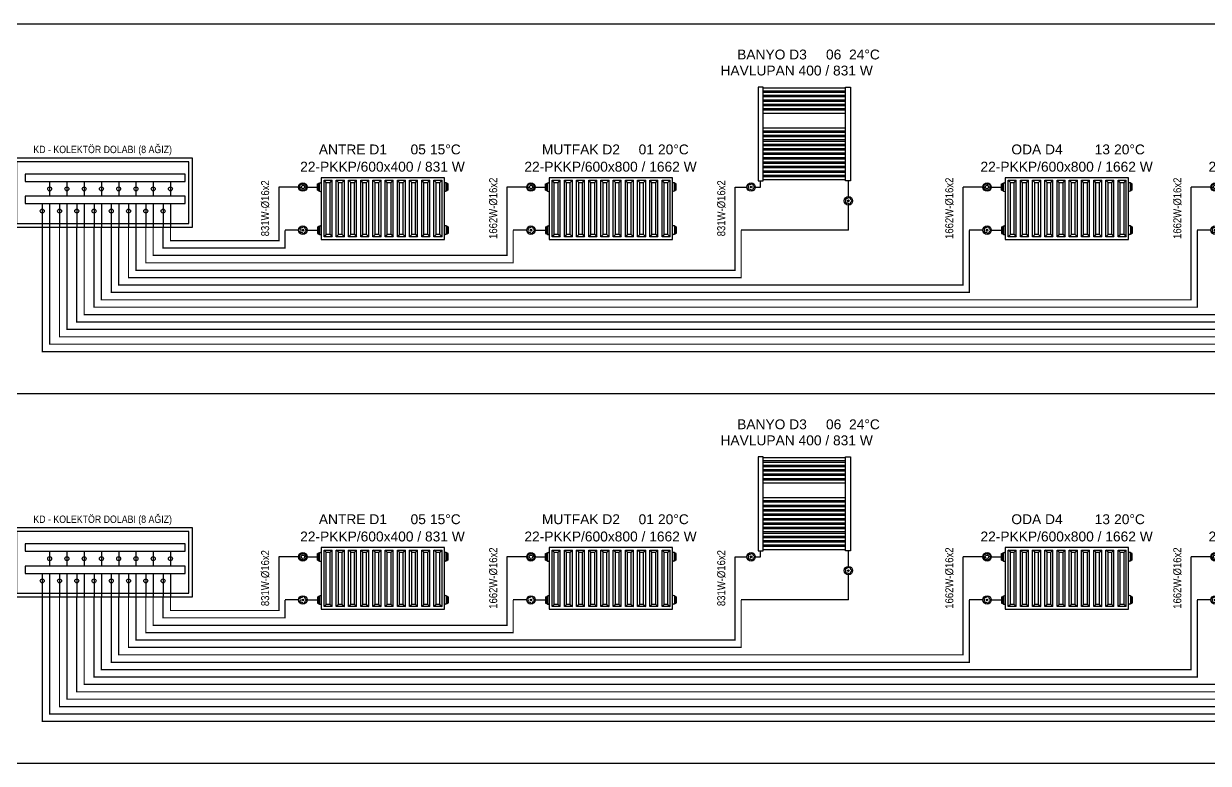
# Model space of a CAD drawing. Header units: centimetres. Extents: x -61 to 10101, y -10955 to 1521.
# Drawn here: x 5189 to 6150, y -3000 to -2400 of the extents above; entities that cross this region are included whole.
import ezdxf
from ezdxf.enums import TextEntityAlignment as Align

# ---------------------------------------------------------------- set-up
doc = ezdxf.new("R2010")
doc.units = ezdxf.units.CM
doc.linetypes.add('DASHED', pattern=[1.524, 1.27, -0.254])
doc.linetypes.add('ISITMA DONUS HATTI', pattern=[1.66, 1.57, -0.02, -0.07])
for name, color, linetype in [('MTY-ISITMA-DONUS-BORU', 30, 'ISITMA DONUS HATTI'), ('MTY-ISITMA-GIDIS-BORU', 10, 'Continuous'), ('MTY-RADYATÖR', 2, 'Continuous'), ('ROTAS-ISITMA-CAP', 41, 'Continuous'), ('ROTAS-ISITMA-DONUS', 30, 'DASHED'), ('ROTAS-ISITMA-GIDIS', 10, 'Continuous'), ('ROTAS-ISITMA-KOLEKTOR', 6, 'Continuous'), ('ROTAS-KAT-BANDI', 8, 'Continuous'), ('ROTAS-MASKE', 7, 'Continuous'), ('ROTAS-RADYATOR', 2, 'Continuous')]:
    doc.layers.add(name, color=color, linetype=linetype)
doc.styles.add('MTYCAPLT', font='arial.ttf', dxfattribs={"width": 0.65, "height": 1})
doc.styles.add('ROTAS', font='arial.ttf')

# ---------------------------------------------------------------- blocks, each defined once
blk = doc.blocks.new('ROTAS-KOLEKTOR-SEMA-8')
for p, q in [((30, 37), (30, 25)), ((44, 37), (44, 25)), ((58, 37), (58, 25)), ((72, 37), (72, 25)), ((86, 37), (86, 25)), ((100, 37), (100, 25)), ((114, 37), (114, 25)), ((128, 37), (128, 25)), ((24, 19), (24, 0)), ((30, 19), (30, 0)), ((38, 19), (38, 0)), ((44, 19), (44, 0)), ((52, 19), (52, 0)), ((58, 19), (58, 0)), ((66, 19), (66, 0)), ((72, 19), (72, 0)), ((80, 19), (80, 0)), ((86, 19), (86, 0)), ((94, 19), (94, 0)), ((100, 19), (100, 0)), ((108, 19), (108, 0)), ((114, 19), (114, 0)), ((122, 19), (122, 0)), ((128, 19), (128, 0))]:
    blk.add_line(p, q)
for points in [[(0, 0), (146, 0), (146, 56), (0, 56)], [(3, 3), (143, 3), (143, 53), (3, 53)], [(10, 37), (140, 37), (140, 43), (10, 43)], [(10, 19), (140, 19), (140, 25), (10, 25)]]:
    blk.add_lwpolyline(points, close=True)
for centre in [(30, 31), (44, 31), (58, 31), (72, 31), (86, 31), (100, 31), (114, 31), (128, 31), (24, 13), (38, 13), (52, 13), (66, 13), (80, 13), (94, 13), (108, 13), (122, 13)]:
    blk.add_circle(centre, 1.6)
blk = doc.blocks.new('MTY-RADYATOR KOLON')
at = {"layer": 'MTY-ISITMA-DONUS-BORU'}
for p, q in [((11, 22.5), (0, 22.5)), ((17.91, 22.5), (26.29, 22.5))]:
    blk.add_line(p, q, dxfattribs=at)
at = {"layer": 'MTY-ISITMA-GIDIS-BORU'}
for p, q in [((11, 57.5), (-5, 57.5)), ((17.91, 57.5), (26.29, 57.5))]:
    blk.add_line(p, q, dxfattribs=at)
at = {"layer": 'MTY-RADYATÖR', "color": 15}
for p, q in [((12.32, 58.39), (11.94, 58.54)), ((12.82, 59.14), (12.53, 59.42)), ((13.41, 60.01), (13.57, 59.64)), ((14.45, 60.22), (14.45, 59.41)), ((15.5, 60.01), (15.34, 59.64)), ((16.09, 59.14), (16.38, 59.42)), ((16.59, 58.39), (16.97, 58.54)), ((26.29, 60.16), (27.21, 60.16)), ((26.29, 58.83), (26.29, 60.16)), ((26.29, 58.83), (27.21, 58.83)), ((26.29, 56.17), (26.29, 58.83)), ((27.21, 60.16), (27.21, 60.72)), ((27.21, 60.72), (27.78, 60.72)), ((27.21, 58.83), (27.21, 60.16)), ((27.21, 56.17), (27.21, 58.83)), ((27.78, 60.95), (28.76, 61.02)), ((27.78, 60.72), (27.78, 60.95)), ((27.78, 54.28), (27.78, 60.72)), ((31.64, 17.21), (31.64, 63)), ((31.64, 63), (38.2, 63)), ((33.39, 61.25), (31.64, 63)), ((33.39, 18.96), (33.39, 61.25)), ((33.39, 61.25), (36.46, 61.25)), ((36.46, 61.25), (38.2, 63)), ((36.46, 18.96), (36.46, 61.25)), ((38.2, 17.21), (38.2, 63)), ((41.55, 17.21), (41.55, 63)), ((43.29, 61.25), (41.55, 63)), ((41.55, 63), (48.11, 63)), ((43.29, 18.96), (43.29, 61.25)), ((43.29, 61.25), (46.36, 61.25)), ((46.36, 61.25), (48.11, 63)), ((46.36, 18.96), (46.36, 61.25)), ((48.11, 17.21), (48.11, 63)), ((51.45, 17.21), (51.45, 63)), ((53.2, 61.25), (51.45, 63)), ((51.45, 63), (58.01, 63)), ((53.2, 18.96), (53.2, 61.25)), ((53.2, 61.25), (56.26, 61.25)), ((56.26, 61.25), (58.01, 63)), ((56.26, 18.96), (56.26, 61.25)), ((58.01, 17.21), (58.01, 63)), ((61.36, 17.21), (61.36, 63)), ((61.36, 63), (67.91, 63)), ((63.1, 61.25), (61.36, 63)), ((63.1, 18.96), (63.1, 61.25)), ((63.1, 61.25), (66.17, 61.25)), ((66.17, 61.25), (67.91, 63)), ((66.17, 18.96), (66.17, 61.25)), ((67.91, 17.21), (67.91, 63)), ((71.26, 17.21), (71.26, 63)), ((71.26, 63), (77.82, 63)), ((73, 61.25), (71.26, 63)), ((73, 18.96), (73, 61.25)), ((73, 61.25), (76.07, 61.25)), ((76.07, 61.25), (77.82, 63)), ((76.07, 18.96), (76.07, 61.25)), ((77.82, 17.21), (77.82, 63)), ((81.16, 17.21), (81.16, 63)), ((81.16, 63), (87.72, 63)), ((82.91, 61.25), (81.16, 63)), ((82.91, 18.96), (82.91, 61.25)), ((82.91, 61.25), (85.97, 61.25)), ((85.97, 61.25), (87.72, 63)), ((85.97, 18.96), (85.97, 61.25)), ((87.72, 17.21), (87.72, 63)), ((91.07, 17.21), (91.07, 63)), ((91.07, 63), (97.62, 63)), ((92.81, 61.25), (91.07, 63)), ((92.81, 18.96), (92.81, 61.25)), ((92.81, 61.25), (95.88, 61.25)), ((95.88, 61.25), (97.62, 63)), ((95.88, 18.96), (95.88, 61.25)), ((97.62, 17.21), (97.62, 63)), ((100.97, 17.21), (100.97, 63)), ((100.97, 63), (107.53, 63)), ((102.72, 61.25), (100.97, 63)), ((102.72, 18.96), (102.72, 61.25)), ((102.72, 61.25), (105.78, 61.25)), ((105.78, 61.25), (107.53, 63)), ((105.78, 18.96), (105.78, 61.25)), ((107.53, 17.21), (107.53, 63)), ((110.87, 17.21), (110.87, 63)), ((110.87, 63), (117.43, 63)), ((112.62, 61.25), (110.87, 63)), ((112.62, 18.96), (112.62, 61.25)), ((112.62, 61.25), (115.69, 61.25)), ((115.69, 61.25), (117.43, 63)), ((115.69, 18.96), (115.69, 61.25)), ((117.43, 17.21), (117.43, 63)), ((120.78, 17.21), (120.78, 63)), ((120.78, 63), (127.33, 63)), ((122.52, 61.25), (120.78, 63)), ((122.52, 18.96), (122.52, 61.25)), ((122.52, 61.25), (125.59, 61.25)), ((125.59, 61.25), (127.33, 63)), ((125.59, 18.96), (125.59, 61.25)), ((127.33, 17.21), (127.33, 63)), ((130.78, 60.95), (129.81, 61.02)), ((130.78, 60.72), (130.78, 60.95)), ((130.78, 54.28), (130.78, 60.72)), ((131.36, 60.72), (130.78, 60.72)), ((131.36, 60.16), (131.36, 60.72)), ((132.28, 60.16), (131.36, 60.16)), ((131.36, 58.83), (131.36, 60.16)), ((132.28, 58.83), (131.36, 58.83)), ((131.36, 56.17), (131.36, 58.83)), ((132.28, 58.83), (132.28, 60.16)), ((132.28, 56.17), (132.28, 58.83)), ((11.73, 57.5), (12.54, 57.5)), ((12.32, 56.61), (11.94, 56.46)), ((12.82, 55.86), (12.53, 55.58)), ((13.41, 54.99), (13.57, 55.36)), ((14.45, 54.78), (14.45, 55.59)), ((15.5, 54.99), (15.34, 55.36)), ((16.09, 55.86), (16.38, 55.58)), ((17.17, 57.5), (16.37, 57.5)), ((16.59, 56.61), (16.97, 56.46)), ((26.29, 56.17), (27.21, 56.17)), ((26.29, 54.84), (26.29, 56.17)), ((26.29, 54.84), (27.21, 54.84)), ((27.21, 54.84), (27.21, 56.17)), ((27.21, 54.28), (27.21, 54.84)), ((27.21, 54.28), (27.78, 54.28)), ((27.78, 54.05), (27.78, 54.28)), ((27.78, 54.05), (28.76, 53.98)), ((130.78, 54.05), (129.81, 53.98)), ((131.36, 54.28), (130.78, 54.28)), ((130.78, 54.05), (130.78, 54.28)), ((132.28, 56.17), (131.36, 56.17)), ((131.36, 54.84), (131.36, 56.17)), ((132.28, 54.84), (131.36, 54.84)), ((131.36, 54.28), (131.36, 54.84)), ((132.28, 54.84), (132.28, 56.17)), ((15.15, 22.5), (13.76, 22.5)), ((26.29, 25.16), (27.21, 25.16)), ((26.29, 25.16), (26.29, 23.83)), ((26.29, 23.83), (27.21, 23.83)), ((26.29, 23.83), (26.29, 21.17)), ((26.29, 21.17), (27.21, 21.17)), ((26.29, 21.17), (26.29, 19.84)), ((26.29, 19.84), (27.21, 19.84)), ((27.21, 25.72), (27.78, 25.72)), ((27.21, 25.72), (27.21, 25.16)), ((27.21, 25.16), (27.21, 23.83)), ((27.21, 23.83), (27.21, 21.17)), ((27.21, 21.17), (27.21, 19.84)), ((27.21, 19.84), (27.21, 19.28)), ((27.21, 19.28), (27.78, 19.28)), ((27.78, 25.95), (28.76, 26.02)), ((27.78, 25.95), (27.78, 25.72)), ((27.78, 25.72), (27.78, 19.28)), ((27.78, 19.28), (27.78, 19.05)), ((130.78, 25.95), (129.81, 26.02)), ((130.78, 25.95), (130.78, 25.72)), ((130.78, 25.72), (130.78, 19.28)), ((131.36, 25.72), (130.78, 25.72)), ((130.78, 19.28), (130.78, 19.05)), ((131.36, 19.28), (130.78, 19.28)), ((131.36, 25.72), (131.36, 25.16)), ((132.28, 25.16), (131.36, 25.16)), ((131.36, 25.16), (131.36, 23.83)), ((132.28, 23.83), (131.36, 23.83)), ((131.36, 23.83), (131.36, 21.17)), ((132.28, 21.17), (131.36, 21.17)), ((131.36, 21.17), (131.36, 19.84)), ((132.28, 19.84), (131.36, 19.84)), ((131.36, 19.84), (131.36, 19.28)), ((132.28, 25.16), (132.28, 23.83)), ((132.28, 23.83), (132.28, 21.17)), ((132.28, 21.17), (132.28, 19.84)), ((27.78, 19.05), (28.76, 18.98)), ((33.39, 18.96), (31.64, 17.21)), ((38.2, 17.21), (31.64, 17.21)), ((36.46, 18.96), (33.39, 18.96)), ((36.46, 18.96), (38.2, 17.21)), ((43.29, 18.96), (41.55, 17.21)), ((48.11, 17.21), (41.55, 17.21)), ((46.36, 18.96), (43.29, 18.96)), ((46.36, 18.96), (48.11, 17.21)), ((53.2, 18.96), (51.45, 17.21)), ((58.01, 17.21), (51.45, 17.21)), ((56.26, 18.96), (53.2, 18.96)), ((56.26, 18.96), (58.01, 17.21)), ((63.1, 18.96), (61.36, 17.21)), ((67.91, 17.21), (61.36, 17.21)), ((66.17, 18.96), (63.1, 18.96)), ((66.17, 18.96), (67.91, 17.21)), ((73, 18.96), (71.26, 17.21)), ((77.82, 17.21), (71.26, 17.21)), ((76.07, 18.96), (73, 18.96)), ((76.07, 18.96), (77.82, 17.21)), ((82.91, 18.96), (81.16, 17.21)), ((87.72, 17.21), (81.16, 17.21)), ((85.97, 18.96), (82.91, 18.96)), ((85.97, 18.96), (87.72, 17.21)), ((92.81, 18.96), (91.07, 17.21)), ((97.62, 17.21), (91.07, 17.21)), ((95.88, 18.96), (92.81, 18.96)), ((95.88, 18.96), (97.62, 17.21)), ((102.72, 18.96), (100.97, 17.21)), ((107.53, 17.21), (100.97, 17.21)), ((105.78, 18.96), (102.72, 18.96)), ((105.78, 18.96), (107.53, 17.21)), ((112.62, 18.96), (110.87, 17.21)), ((117.43, 17.21), (110.87, 17.21)), ((115.69, 18.96), (112.62, 18.96)), ((115.69, 18.96), (117.43, 17.21)), ((122.52, 18.96), (120.78, 17.21)), ((127.33, 17.21), (120.78, 17.21)), ((125.59, 18.96), (122.52, 18.96)), ((125.59, 18.96), (127.33, 17.21)), ((130.78, 19.05), (129.81, 18.98))]:
    blk.add_line(p, q, dxfattribs=at)
blk.add_lwpolyline([(129.28, 65), (29.28, 65), (29.28, 15), (129.28, 15)], close=True, dxfattribs=at)
for centre, radius in [((14.45, 57.5), 3.45), ((14.45, 57.5), 2.72), ((14.45, 57.5), 1.41), ((14.45, 22.5), 3.45), ((14.45, 22.5), 0.697)]:
    blk.add_circle(centre, radius, dxfattribs=at)
for centre, radius, start, end in [((28.72, 61.59), 0.575, 274, 350), ((129.85, 61.59), 0.575, 190, 266), ((28.72, 53.41), 0.575, 10, 86), ((129.85, 53.41), 0.575, 94, 170), ((12.56, 23.88), 0.622, 108, 180), ((10.28, 22.5), 2.15, 320.25319, 39.74681), ((12.56, 21.12), 0.622, 180, 252), ((12.51, 28.48), 4.01, 267.95709, 308.04291), ((13.06, 18.2), 2.44, 37.61136, 106.38864), ((15.18, 24.73), 0.622, 36, 108), ((15.18, 20.27), 0.622, 252, 324), ((18.46, 25.41), 2.8, 186.53646, 245.46354), ((18.28, 19.72), 2.6, 112.11155, 175.88845), ((16.79, 22.5), 0.622, 324, 36), ((28.72, 26.59), 0.575, 274, 350), ((129.85, 26.59), 0.575, 190, 266), ((28.72, 18.41), 0.575, 10, 86), ((129.85, 18.41), 0.575, 94, 170)]:
    blk.add_arc(centre, radius, start, end, dxfattribs=at)
at = {"layer": 'MTY-RADYATÖR', "color": 2, "style": 'MTYCAPLT', "width": 0.65}
for tag, p, height in [('MAHAL_001', (63.47, 86), 10), ('RAD_001', (69.58, 72.5), 10), ('NO_001', (33.87, 42.17), 15), ('DERECE_001', (86.3, 32.45), 10)]:
    blk.add_attdef(tag, p, '', height=height, dxfattribs=at)
blk = doc.blocks.new('MTY-RADYATÖR BANYOPAN KOLON')
at = {"layer": 'MTY-ISITMA-DONUS-BORU'}
for p, q in [((86.96, 49.74), (86.96, 62.5)), ((86.96, 22.5), (86.96, 42.83)), ((86.96, 22.5), (0, 22.5))]:
    blk.add_line(p, q, dxfattribs=at)
at = {"layer": 'MTY-ISITMA-GIDIS-BORU'}
for p, q in [((15.73, 57.5), (15.73, 62.5)), ((-5, 57.5), (4.56, 57.5)), ((11.47, 57.5), (15.73, 57.5))]:
    blk.add_line(p, q, dxfattribs=at)
at = {"layer": 'MTY-RADYATÖR', "color": 15}
for p, q in [((8.71, 57.5), (7.32, 57.5)), ((87.66, 46.29), (86.27, 46.29))]:
    blk.add_line(p, q, dxfattribs=at)
at = {"layer": 'MTY-RADYATÖR', "color": 15, "linetype": 'ByBlock'}
for points in [[(13.72, 138.5), (13.72, 62.5)], [(17.73, 138.5), (13.72, 138.5)], [(17.73, 62.5), (17.73, 138.5)], [(84.72, 137.75), (17.73, 137.75)], [(84.72, 135.25), (17.73, 135.25)], [(84.72, 62.5), (84.72, 138.5)], [(84.72, 138.5), (88.72, 138.5)], [(88.72, 138.5), (88.72, 62.5)], [(84.72, 134.15), (17.73, 134.15)], [(84.72, 131.65), (17.73, 131.65)], [(84.72, 130.55), (17.73, 130.55)], [(84.72, 128.05), (17.73, 128.05)], [(84.72, 126.95), (17.73, 126.95)], [(84.72, 124.45), (17.73, 124.45)], [(84.72, 123.35), (17.73, 123.35)], [(84.72, 120.85), (17.73, 120.85)], [(84.72, 119.75), (17.73, 119.75)], [(84.72, 117.25), (17.73, 117.25)], [(84.72, 105.35), (17.73, 105.35)], [(84.72, 102.85), (17.73, 102.85)], [(84.72, 101.75), (17.73, 101.75)], [(84.72, 99.25), (17.73, 99.25)], [(84.72, 98.15), (17.73, 98.15)], [(84.72, 95.65), (17.73, 95.65)], [(84.72, 94.55), (17.73, 94.55)], [(84.72, 92.05), (17.73, 92.05)], [(84.72, 90.95), (17.73, 90.95)], [(84.72, 88.45), (17.73, 88.45)], [(84.72, 87.35), (17.73, 87.35)], [(84.72, 84.85), (17.73, 84.85)], [(84.72, 83.75), (17.73, 83.75)], [(84.72, 81.25), (17.73, 81.25)], [(84.72, 80.15), (17.73, 80.15)], [(84.72, 77.65), (17.73, 77.65)], [(84.72, 76.55), (17.73, 76.55)], [(84.72, 74.05), (17.73, 74.05)], [(84.72, 72.95), (17.73, 72.95)], [(84.72, 70.45), (17.73, 70.45)], [(84.72, 69.35), (17.73, 69.35)], [(13.72, 62.5), (17.73, 62.5)], [(84.72, 66.85), (17.73, 66.85)], [(84.72, 65.75), (17.73, 65.75)], [(84.72, 63.25), (17.73, 63.25)], [(88.72, 62.5), (84.72, 62.5)]]:
    blk.add_lwpolyline(points, dxfattribs=at)
at = {"layer": 'MTY-RADYATÖR', "color": 15}
for centre, radius in [((8.01, 57.5), 3.45), ((8.01, 57.5), 0.697), ((86.96, 46.29), 3.45), ((86.96, 46.29), 0.697)]:
    blk.add_circle(centre, radius, dxfattribs=at)
for centre, radius, start, end in [((6.12, 58.88), 0.622, 108, 180), ((3.84, 57.5), 2.15, 320.25319, 39.74681), ((6.07, 63.48), 4.01, 267.95709, 308.04291), ((8.74, 59.73), 0.622, 36, 108), ((12.02, 60.41), 2.8, 186.53646, 245.46354), ((10.35, 57.5), 0.622, 324, 36), ((6.12, 56.12), 0.622, 180, 252), ((6.61, 53.2), 2.44, 37.61136, 106.38864), ((8.74, 55.27), 0.622, 252, 324), ((11.84, 54.72), 2.6, 112.11155, 175.88845), ((85.07, 47.66), 0.622, 108, 180), ((85.02, 52.26), 4.01, 267.95709, 308.04291), ((87.69, 48.51), 0.622, 36, 108), ((90.97, 49.2), 2.8, 186.53646, 245.46354), ((82.8, 46.29), 2.15, 320.25319, 39.74681), ((85.07, 44.91), 0.622, 180, 252), ((85.57, 41.98), 2.44, 37.61136, 106.38864), ((87.69, 44.06), 0.622, 252, 324), ((90.79, 43.51), 2.6, 112.11155, 175.88845), ((89.3, 46.29), 0.622, 324, 36)]:
    blk.add_arc(centre, radius, start, end, dxfattribs=at)
at = {"layer": 'MTY-RADYATÖR', "style": 'MTYCAPLT', "width": 0.65}
for tag, p, height in [('MAHAL_001', (35.41, 157.75), 10), ('RAD_001', (41.52, 142.75), 10), ('DERECE_001', (32.2, 111.77), 10), ('NO_001', (40.8, 78), 15)]:
    blk.add_attdef(tag, p, '', height=height, dxfattribs=at)

msp = doc.modelspace()

# ---------------------------------------------------------------- linework, layer by layer
at = {"layer": 'ROTAS-ISITMA-DONUS', "ltscale": 12, "const_width": 1}
for points in [[(5204, -2565), (5204, -2666), (6696, -2666), (6696, -2567.5)], [(5218, -2565), (5218, -2654), (6511, -2654), (6511, -2567.5)], [(5232, -2565), (5232, -2642), (6326, -2642), (6326, -2567.5)], [(5246, -2565), (5246, -2630), (6141, -2630), (6141, -2567.5)], [(5260, -2565), (5260, -2618), (5956, -2618), (5956, -2567.5)], [(5274, -2565), (5274, -2606), (5771, -2606), (5771, -2567.5)], [(5288, -2565), (5288, -2594), (5586, -2594), (5586, -2567.5)], [(5302, -2565), (5302, -2582), (5401, -2582), (5401, -2567.5)], [(5204, -2865), (5204, -2966), (6696, -2966), (6696, -2867.5)], [(5218, -2865), (5218, -2954), (6511, -2954), (6511, -2867.5)], [(5232, -2865), (5232, -2942), (6326, -2942), (6326, -2867.5)], [(5246, -2865), (5246, -2930), (6141, -2930), (6141, -2867.5)], [(5260, -2865), (5260, -2918), (5956, -2918), (5956, -2867.5)], [(5274, -2865), (5274, -2906), (5771, -2906), (5771, -2867.5)], [(5288, -2865), (5288, -2894), (5586, -2894), (5586, -2867.5)], [(5302, -2865), (5302, -2882), (5401, -2882), (5401, -2867.5)]]:
    msp.add_lwpolyline(points, dxfattribs=at)
at = {"layer": 'ROTAS-ISITMA-GIDIS', "const_width": 1}
for points in [[(5210, -2565), (5210, -2660), (6691, -2660), (6691, -2532.5)], [(5224, -2565), (5224, -2648), (6506, -2648), (6506, -2532.5)], [(5238, -2565), (5238, -2636), (6321, -2636), (6321, -2532.5)], [(5252, -2565), (5252, -2624), (6136, -2624), (6136, -2532.5)], [(5266, -2565), (5266, -2612), (5951, -2612), (5951, -2532.5)], [(5280, -2565), (5280, -2600), (5766, -2600), (5766, -2532.5)], [(5294, -2565), (5294, -2588), (5581, -2588), (5581, -2532.5)], [(5308, -2565), (5308, -2576), (5396, -2576), (5396, -2532.5)], [(5210, -2865), (5210, -2960), (6691, -2960), (6691, -2832.5)], [(5224, -2865), (5224, -2948), (6506, -2948), (6506, -2832.5)], [(5238, -2865), (5238, -2936), (6321, -2936), (6321, -2832.5)], [(5252, -2865), (5252, -2924), (6136, -2924), (6136, -2832.5)], [(5266, -2865), (5266, -2912), (5951, -2912), (5951, -2832.5)], [(5280, -2865), (5280, -2900), (5766, -2900), (5766, -2832.5)], [(5294, -2865), (5294, -2888), (5581, -2888), (5581, -2832.5)], [(5308, -2865), (5308, -2876), (5396, -2876), (5396, -2832.5)]]:
    msp.add_lwpolyline(points, dxfattribs=at)
at = {"layer": 'ROTAS-KAT-BANDI'}
for points in [[(2000, -2400), (7400, -2400)], [(2000, -2700), (7400, -2700)], [(2000, -3000), (7400, -3000)]]:
    msp.add_lwpolyline(points, dxfattribs=at)

# ---------------------------------------------------------------- block references
at = {"layer": 'ROTAS-ISITMA-KOLEKTOR'}
for p in [(5180, -2565), (5180, -2865)]:
    msp.add_blockref('ROTAS-KOLEKTOR-SEMA-8', p, dxfattribs=at)
at = {"layer": 'ROTAS-RADYATOR'}
ref = msp.add_blockref('MTY-RADYATOR KOLON', (6141, -2590), dxfattribs=at)
ref.add_attrib('RAD_001', '22-PKKP/600x800 / 1662 W', dxfattribs={"layer": 'MTY-RADYATÖR', "color": 2, "height": 8, "style": 'MTYCAPLT'}).set_placement((6220, -2516), align=Align.MIDDLE_CENTER)
ref.add_attrib('NO_001', '03', dxfattribs={"layer": 'MTY-RADYATÖR', "color": 2, "height": 8, "style": 'MTYCAPLT'}).set_placement((6249, -2502), align=Align.MIDDLE_CENTER)
ref.add_attrib('DERECE_001', '20°C', dxfattribs={"layer": 'MTY-RADYATÖR', "color": 2, "height": 8, "style": 'MTYCAPLT'}).set_placement((6271, -2502), align=Align.MIDDLE_CENTER)
ref.add_attrib('MAHAL_001', 'ODA D5', dxfattribs={"layer": 'MTY-RADYATÖR', "color": 2, "height": 8, "style": 'MTYCAPLT'}).set_placement((6196, -2502), align=Align.MIDDLE_CENTER)
ref = msp.add_blockref('MTY-RADYATOR KOLON', (6141, -2890), dxfattribs=at)
ref.add_attrib('RAD_001', '22-PKKP/600x800 / 1662 W', dxfattribs={"layer": 'MTY-RADYATÖR', "color": 2, "height": 8, "style": 'MTYCAPLT'}).set_placement((6220, -2816), align=Align.MIDDLE_CENTER)
ref.add_attrib('NO_001', '03', dxfattribs={"layer": 'MTY-RADYATÖR', "color": 2, "height": 8, "style": 'MTYCAPLT'}).set_placement((6249, -2802), align=Align.MIDDLE_CENTER)
ref.add_attrib('DERECE_001', '20°C', dxfattribs={"layer": 'MTY-RADYATÖR', "color": 2, "height": 8, "style": 'MTYCAPLT'}).set_placement((6271, -2802), align=Align.MIDDLE_CENTER)
ref.add_attrib('MAHAL_001', 'ODA D5', dxfattribs={"layer": 'MTY-RADYATÖR', "color": 2, "height": 8, "style": 'MTYCAPLT'}).set_placement((6196, -2802), align=Align.MIDDLE_CENTER)

# ---------------------------------------------------------------- wipeouts: each hides what was drawn before it
for points in [[(5764, -2444), (5864, -2444), (5864, -2432), (5764, -2432)], [(5420.8, -2522), (5535.2, -2522), (5535.2, -2510), (5420.8, -2510)], [(5603.4, -2522), (5722.6, -2522), (5722.6, -2510), (5603.4, -2510)], [(5973.4, -2522), (6092.6, -2522), (6092.6, -2510), (5973.4, -2510)], [(5764, -2744), (5864, -2744), (5864, -2732), (5764, -2732)], [(5420.8, -2822), (5535.2, -2822), (5535.2, -2810), (5420.8, -2810)], [(5603.4, -2822), (5722.6, -2822), (5722.6, -2810), (5603.4, -2810)], [(5973.4, -2822), (6092.6, -2822), (6092.6, -2810), (5973.4, -2810)]]:
    msp.add_wipeout(points).dxf.layer = 'ROTAS-MASKE'

# ---------------------------------------------------------------- next in the draw order: wipeouts: each hides what was drawn before it
for points in [[(5772.8, -2431), (5815.2, -2431), (5815.2, -2419), (5772.8, -2419)], [(5837.2, -2431), (5850.8, -2431), (5850.8, -2419), (5837.2, -2419)], [(5857.4, -2431), (5880.6, -2431), (5880.6, -2419), (5857.4, -2419)], [(5205.63, -2506.5), (5297.37, -2506.5), (5297.37, -2497.5), (5205.63, -2497.5)], [(5432.8, -2508), (5475.2, -2508), (5475.2, -2496), (5432.8, -2496)], [(5500.2, -2508), (5513.8, -2508), (5513.8, -2496), (5500.2, -2496)], [(5615.4, -2508), (5662.6, -2508), (5662.6, -2496), (5615.4, -2496)], [(5685.2, -2508), (5698.8, -2508), (5698.8, -2496), (5685.2, -2496)], [(5992.6, -2508), (6025.4, -2508), (6025.4, -2496), (5992.6, -2496)], [(6055.2, -2508), (6068.8, -2508), (6068.8, -2496), (6055.2, -2496)], [(6131.62, -2571.23), (6131.62, -2531.52), (6121.88, -2531.52), (6121.88, -2571.23)], [(5772.8, -2731), (5815.2, -2731), (5815.2, -2719), (5772.8, -2719)], [(5837.2, -2731), (5850.8, -2731), (5850.8, -2719), (5837.2, -2719)], [(5857.4, -2731), (5880.6, -2731), (5880.6, -2719), (5857.4, -2719)], [(5432.8, -2808), (5475.2, -2808), (5475.2, -2796), (5432.8, -2796)], [(5500.2, -2808), (5513.8, -2808), (5513.8, -2796), (5500.2, -2796)], [(5615.4, -2808), (5662.6, -2808), (5662.6, -2796), (5615.4, -2796)], [(5685.2, -2808), (5698.8, -2808), (5698.8, -2796), (5685.2, -2796)], [(5992.6, -2808), (6025.4, -2808), (6025.4, -2796), (5992.6, -2796)], [(6055.2, -2808), (6068.8, -2808), (6068.8, -2796), (6055.2, -2796)], [(5205.63, -2806.5), (5297.37, -2806.5), (5297.37, -2797.5), (5205.63, -2797.5)], [(6131.62, -2871.23), (6131.62, -2831.52), (6121.88, -2831.52), (6121.88, -2871.23)]]:
    msp.add_wipeout(points).dxf.layer = 'ROTAS-MASKE'

# ---------------------------------------------------------------- next in the draw order: block references
ref = msp.add_blockref('MTY-RADYATÖR BANYOPAN KOLON', (5771, -2590), dxfattribs=at)
ref.add_attrib('RAD_001', 'HAVLUPAN 400 / 831 W', dxfattribs={"layer": 'MTY-RADYATÖR', "height": 8, "style": 'MTYCAPLT'}).set_placement((5816, -2438), align=Align.MIDDLE_CENTER)
ref.add_attrib('NO_001', '06', dxfattribs={"layer": 'MTY-RADYATÖR', "height": 8, "style": 'MTYCAPLT'}).set_placement((5846, -2425), align=Align.MIDDLE_CENTER)
ref.add_attrib('DERECE_001', '24°C', dxfattribs={"layer": 'MTY-RADYATÖR', "height": 8, "style": 'MTYCAPLT'}).set_placement((5871, -2425), align=Align.MIDDLE_CENTER)
ref.add_attrib('MAHAL_001', 'BANYO D3', dxfattribs={"layer": 'MTY-RADYATÖR', "height": 8, "style": 'MTYCAPLT'}).set_placement((5796, -2425), align=Align.MIDDLE_CENTER)
ref = msp.add_blockref('MTY-RADYATÖR BANYOPAN KOLON', (5771, -2890), dxfattribs=at)
ref.add_attrib('RAD_001', 'HAVLUPAN 400 / 831 W', dxfattribs={"layer": 'MTY-RADYATÖR', "height": 8, "style": 'MTYCAPLT'}).set_placement((5816, -2738), align=Align.MIDDLE_CENTER)
ref.add_attrib('NO_001', '06', dxfattribs={"layer": 'MTY-RADYATÖR', "height": 8, "style": 'MTYCAPLT'}).set_placement((5846, -2725), align=Align.MIDDLE_CENTER)
ref.add_attrib('DERECE_001', '24°C', dxfattribs={"layer": 'MTY-RADYATÖR', "height": 8, "style": 'MTYCAPLT'}).set_placement((5871, -2725), align=Align.MIDDLE_CENTER)
ref.add_attrib('MAHAL_001', 'BANYO D3', dxfattribs={"layer": 'MTY-RADYATÖR', "height": 8, "style": 'MTYCAPLT'}).set_placement((5796, -2725), align=Align.MIDDLE_CENTER)

# ---------------------------------------------------------------- next in the draw order: texts
at = {"layer": 'ROTAS-ISITMA-CAP', "style": 'ROTAS', "width": 0.85}
for p in [(6130, -2549.75), (6130, -2849.75)]:
    msp.add_text('1662W-Ø16x2', height=6.5, rotation=90, dxfattribs=at).set_placement(p, align=Align.BOTTOM_CENTER)
at = {"layer": 'ROTAS-ISITMA-KOLEKTOR', "style": 'ROTAS', "width": 0.85}
for p in [(5253, -2502), (5253, -2802)]:
    msp.add_text('KD - KOLEKTÖR DOLABI (8 AĞIZ)', height=6, dxfattribs=at).set_placement(p, align=Align.MIDDLE_CENTER)

# ---------------------------------------------------------------- next in the draw order: wipeouts: each hides what was drawn before it
for points in [[(5517.4, -2508), (5540.6, -2508), (5540.6, -2496), (5517.4, -2496)], [(5702.4, -2508), (5725.6, -2508), (5725.6, -2496), (5702.4, -2496)], [(6072.4, -2508), (6095.6, -2508), (6095.6, -2496), (6072.4, -2496)], [(5517.4, -2808), (5540.6, -2808), (5540.6, -2796), (5517.4, -2796)], [(5702.4, -2808), (5725.6, -2808), (5725.6, -2796), (5702.4, -2796)], [(6072.4, -2808), (6095.6, -2808), (6095.6, -2796), (6072.4, -2796)]]:
    msp.add_wipeout(points).dxf.layer = 'ROTAS-MASKE'

# ---------------------------------------------------------------- next in the draw order: block references
at = {"layer": 'ROTAS-RADYATOR'}
ref = msp.add_blockref('MTY-RADYATOR KOLON', (5401, -2590), dxfattribs=at)
ref.add_attrib('RAD_001', '22-PKKP/600x400 / 831 W', dxfattribs={"layer": 'MTY-RADYATÖR', "color": 2, "height": 8, "style": 'MTYCAPLT'}).set_placement((5480, -2516), align=Align.MIDDLE_CENTER)
ref.add_attrib('NO_001', '05', dxfattribs={"layer": 'MTY-RADYATÖR', "color": 2, "height": 8, "style": 'MTYCAPLT'}).set_placement((5509, -2502), align=Align.MIDDLE_CENTER)
ref.add_attrib('DERECE_001', '15°C', dxfattribs={"layer": 'MTY-RADYATÖR', "color": 2, "height": 8, "style": 'MTYCAPLT'}).set_placement((5531, -2502), align=Align.MIDDLE_CENTER)
ref.add_attrib('MAHAL_001', 'ANTRE D1', dxfattribs={"layer": 'MTY-RADYATÖR', "color": 2, "height": 8, "style": 'MTYCAPLT'}).set_placement((5456, -2502), align=Align.MIDDLE_CENTER)
ref = msp.add_blockref('MTY-RADYATOR KOLON', (5586, -2590), dxfattribs=at)
ref.add_attrib('RAD_001', '22-PKKP/600x800 / 1662 W', dxfattribs={"layer": 'MTY-RADYATÖR', "color": 2, "height": 8, "style": 'MTYCAPLT'}).set_placement((5665, -2516), align=Align.MIDDLE_CENTER)
ref.add_attrib('NO_001', '01', dxfattribs={"layer": 'MTY-RADYATÖR', "color": 2, "height": 8, "style": 'MTYCAPLT'}).set_placement((5694, -2502), align=Align.MIDDLE_CENTER)
ref.add_attrib('DERECE_001', '20°C', dxfattribs={"layer": 'MTY-RADYATÖR', "color": 2, "height": 8, "style": 'MTYCAPLT'}).set_placement((5716, -2502), align=Align.MIDDLE_CENTER)
ref.add_attrib('MAHAL_001', 'MUTFAK D2', dxfattribs={"layer": 'MTY-RADYATÖR', "color": 2, "height": 8, "style": 'MTYCAPLT'}).set_placement((5641, -2502), align=Align.MIDDLE_CENTER)
ref = msp.add_blockref('MTY-RADYATOR KOLON', (5956, -2590), dxfattribs=at)
ref.add_attrib('RAD_001', '22-PKKP/600x800 / 1662 W', dxfattribs={"layer": 'MTY-RADYATÖR', "color": 2, "height": 8, "style": 'MTYCAPLT'}).set_placement((6035, -2516), align=Align.MIDDLE_CENTER)
ref.add_attrib('NO_001', '13', dxfattribs={"layer": 'MTY-RADYATÖR', "color": 2, "height": 8, "style": 'MTYCAPLT'}).set_placement((6064, -2502), align=Align.MIDDLE_CENTER)
ref.add_attrib('DERECE_001', '20°C', dxfattribs={"layer": 'MTY-RADYATÖR', "color": 2, "height": 8, "style": 'MTYCAPLT'}).set_placement((6086, -2502), align=Align.MIDDLE_CENTER)
ref.add_attrib('MAHAL_001', 'ODA D4', dxfattribs={"layer": 'MTY-RADYATÖR', "color": 2, "height": 8, "style": 'MTYCAPLT'}).set_placement((6011, -2502), align=Align.MIDDLE_CENTER)
ref = msp.add_blockref('MTY-RADYATOR KOLON', (5401, -2890), dxfattribs=at)
ref.add_attrib('RAD_001', '22-PKKP/600x400 / 831 W', dxfattribs={"layer": 'MTY-RADYATÖR', "color": 2, "height": 8, "style": 'MTYCAPLT'}).set_placement((5480, -2816), align=Align.MIDDLE_CENTER)
ref.add_attrib('NO_001', '05', dxfattribs={"layer": 'MTY-RADYATÖR', "color": 2, "height": 8, "style": 'MTYCAPLT'}).set_placement((5509, -2802), align=Align.MIDDLE_CENTER)
ref.add_attrib('DERECE_001', '15°C', dxfattribs={"layer": 'MTY-RADYATÖR', "color": 2, "height": 8, "style": 'MTYCAPLT'}).set_placement((5531, -2802), align=Align.MIDDLE_CENTER)
ref.add_attrib('MAHAL_001', 'ANTRE D1', dxfattribs={"layer": 'MTY-RADYATÖR', "color": 2, "height": 8, "style": 'MTYCAPLT'}).set_placement((5456, -2802), align=Align.MIDDLE_CENTER)
ref = msp.add_blockref('MTY-RADYATOR KOLON', (5586, -2890), dxfattribs=at)
ref.add_attrib('RAD_001', '22-PKKP/600x800 / 1662 W', dxfattribs={"layer": 'MTY-RADYATÖR', "color": 2, "height": 8, "style": 'MTYCAPLT'}).set_placement((5665, -2816), align=Align.MIDDLE_CENTER)
ref.add_attrib('NO_001', '01', dxfattribs={"layer": 'MTY-RADYATÖR', "color": 2, "height": 8, "style": 'MTYCAPLT'}).set_placement((5694, -2802), align=Align.MIDDLE_CENTER)
ref.add_attrib('DERECE_001', '20°C', dxfattribs={"layer": 'MTY-RADYATÖR', "color": 2, "height": 8, "style": 'MTYCAPLT'}).set_placement((5716, -2802), align=Align.MIDDLE_CENTER)
ref.add_attrib('MAHAL_001', 'MUTFAK D2', dxfattribs={"layer": 'MTY-RADYATÖR', "color": 2, "height": 8, "style": 'MTYCAPLT'}).set_placement((5641, -2802), align=Align.MIDDLE_CENTER)
ref = msp.add_blockref('MTY-RADYATOR KOLON', (5956, -2890), dxfattribs=at)
ref.add_attrib('RAD_001', '22-PKKP/600x800 / 1662 W', dxfattribs={"layer": 'MTY-RADYATÖR', "color": 2, "height": 8, "style": 'MTYCAPLT'}).set_placement((6035, -2816), align=Align.MIDDLE_CENTER)
ref.add_attrib('NO_001', '13', dxfattribs={"layer": 'MTY-RADYATÖR', "color": 2, "height": 8, "style": 'MTYCAPLT'}).set_placement((6064, -2802), align=Align.MIDDLE_CENTER)
ref.add_attrib('DERECE_001', '20°C', dxfattribs={"layer": 'MTY-RADYATÖR', "color": 2, "height": 8, "style": 'MTYCAPLT'}).set_placement((6086, -2802), align=Align.MIDDLE_CENTER)
ref.add_attrib('MAHAL_001', 'ODA D4', dxfattribs={"layer": 'MTY-RADYATÖR', "color": 2, "height": 8, "style": 'MTYCAPLT'}).set_placement((6011, -2802), align=Align.MIDDLE_CENTER)

# ---------------------------------------------------------------- next in the draw order: wipeouts: each hides what was drawn before it
for points in [[(5761.62, -2569.57), (5761.62, -2533.18), (5751.88, -2533.18), (5751.88, -2569.57)], [(5761.62, -2869.57), (5761.62, -2833.18), (5751.88, -2833.18), (5751.88, -2869.57)]]:
    msp.add_wipeout(points).dxf.layer = 'ROTAS-MASKE'

# ---------------------------------------------------------------- next in the draw order: texts
at = {"layer": 'ROTAS-ISITMA-CAP', "style": 'ROTAS', "width": 0.85}
for p in [(5760, -2549.75), (5760, -2849.75)]:
    msp.add_text('831W-Ø16x2', height=6.5, rotation=90, dxfattribs=at).set_placement(p, align=Align.BOTTOM_CENTER)

# ---------------------------------------------------------------- next in the draw order: wipeouts: each hides what was drawn before it
for points in [[(5391.62, -2569.57), (5391.62, -2533.18), (5381.88, -2533.18), (5381.88, -2569.57)], [(5576.62, -2571.23), (5576.62, -2531.52), (5566.88, -2531.52), (5566.88, -2571.23)], [(5946.62, -2571.23), (5946.62, -2531.52), (5936.88, -2531.52), (5936.88, -2571.23)], [(5391.62, -2869.57), (5391.62, -2833.18), (5381.88, -2833.18), (5381.88, -2869.57)], [(5576.62, -2871.23), (5576.62, -2831.52), (5566.88, -2831.52), (5566.88, -2871.23)], [(5946.62, -2871.23), (5946.62, -2831.52), (5936.88, -2831.52), (5936.88, -2871.23)]]:
    msp.add_wipeout(points).dxf.layer = 'ROTAS-MASKE'

# ---------------------------------------------------------------- next in the draw order: texts
for s, p in [('831W-Ø16x2', (5390, -2549.75)), ('1662W-Ø16x2', (5575, -2549.75)), ('1662W-Ø16x2', (5945, -2549.75)), ('1662W-Ø16x2', (5575, -2849.75)), ('1662W-Ø16x2', (5945, -2849.75)), ('831W-Ø16x2', (5390, -2849.75))]:
    msp.add_text(s, height=6.5, rotation=90, dxfattribs=at).set_placement(p, align=Align.BOTTOM_CENTER)

doc.saveas('drawing.dxf')
